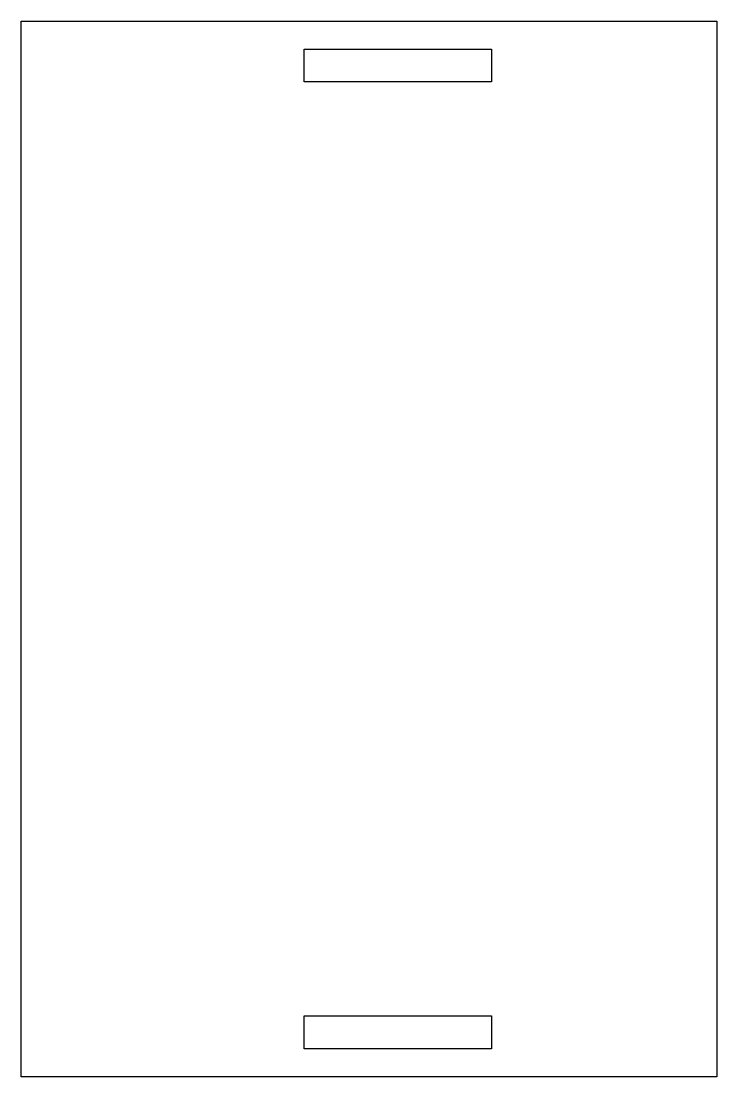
# Model space of a CAD drawing. Header units: millimetres. Extents: x 197 to 271, y -4 to 108.
import ezdxf

# ---------------------------------------------------------------- set-up
doc = ezdxf.new("R2010")
doc.units = ezdxf.units.MM
doc.layers.get('0').update_dxf_attribs({"linetype": 'CONTINUOUS'})

msp = doc.modelspace()

# ---------------------------------------------------------------- linework, layer by layer
for points in [[(197, 108.38), (271.29, 108.38), (271.29, -4.37), (197, -4.37)], [(227.23, 105.38), (247.23, 105.38), (247.23, 101.88), (227.23, 101.88)], [(227.23, 2.13), (247.23, 2.13), (247.23, -1.37), (227.23, -1.37)]]:
    msp.add_lwpolyline(points, close=True)

doc.saveas('drawing.dxf')
